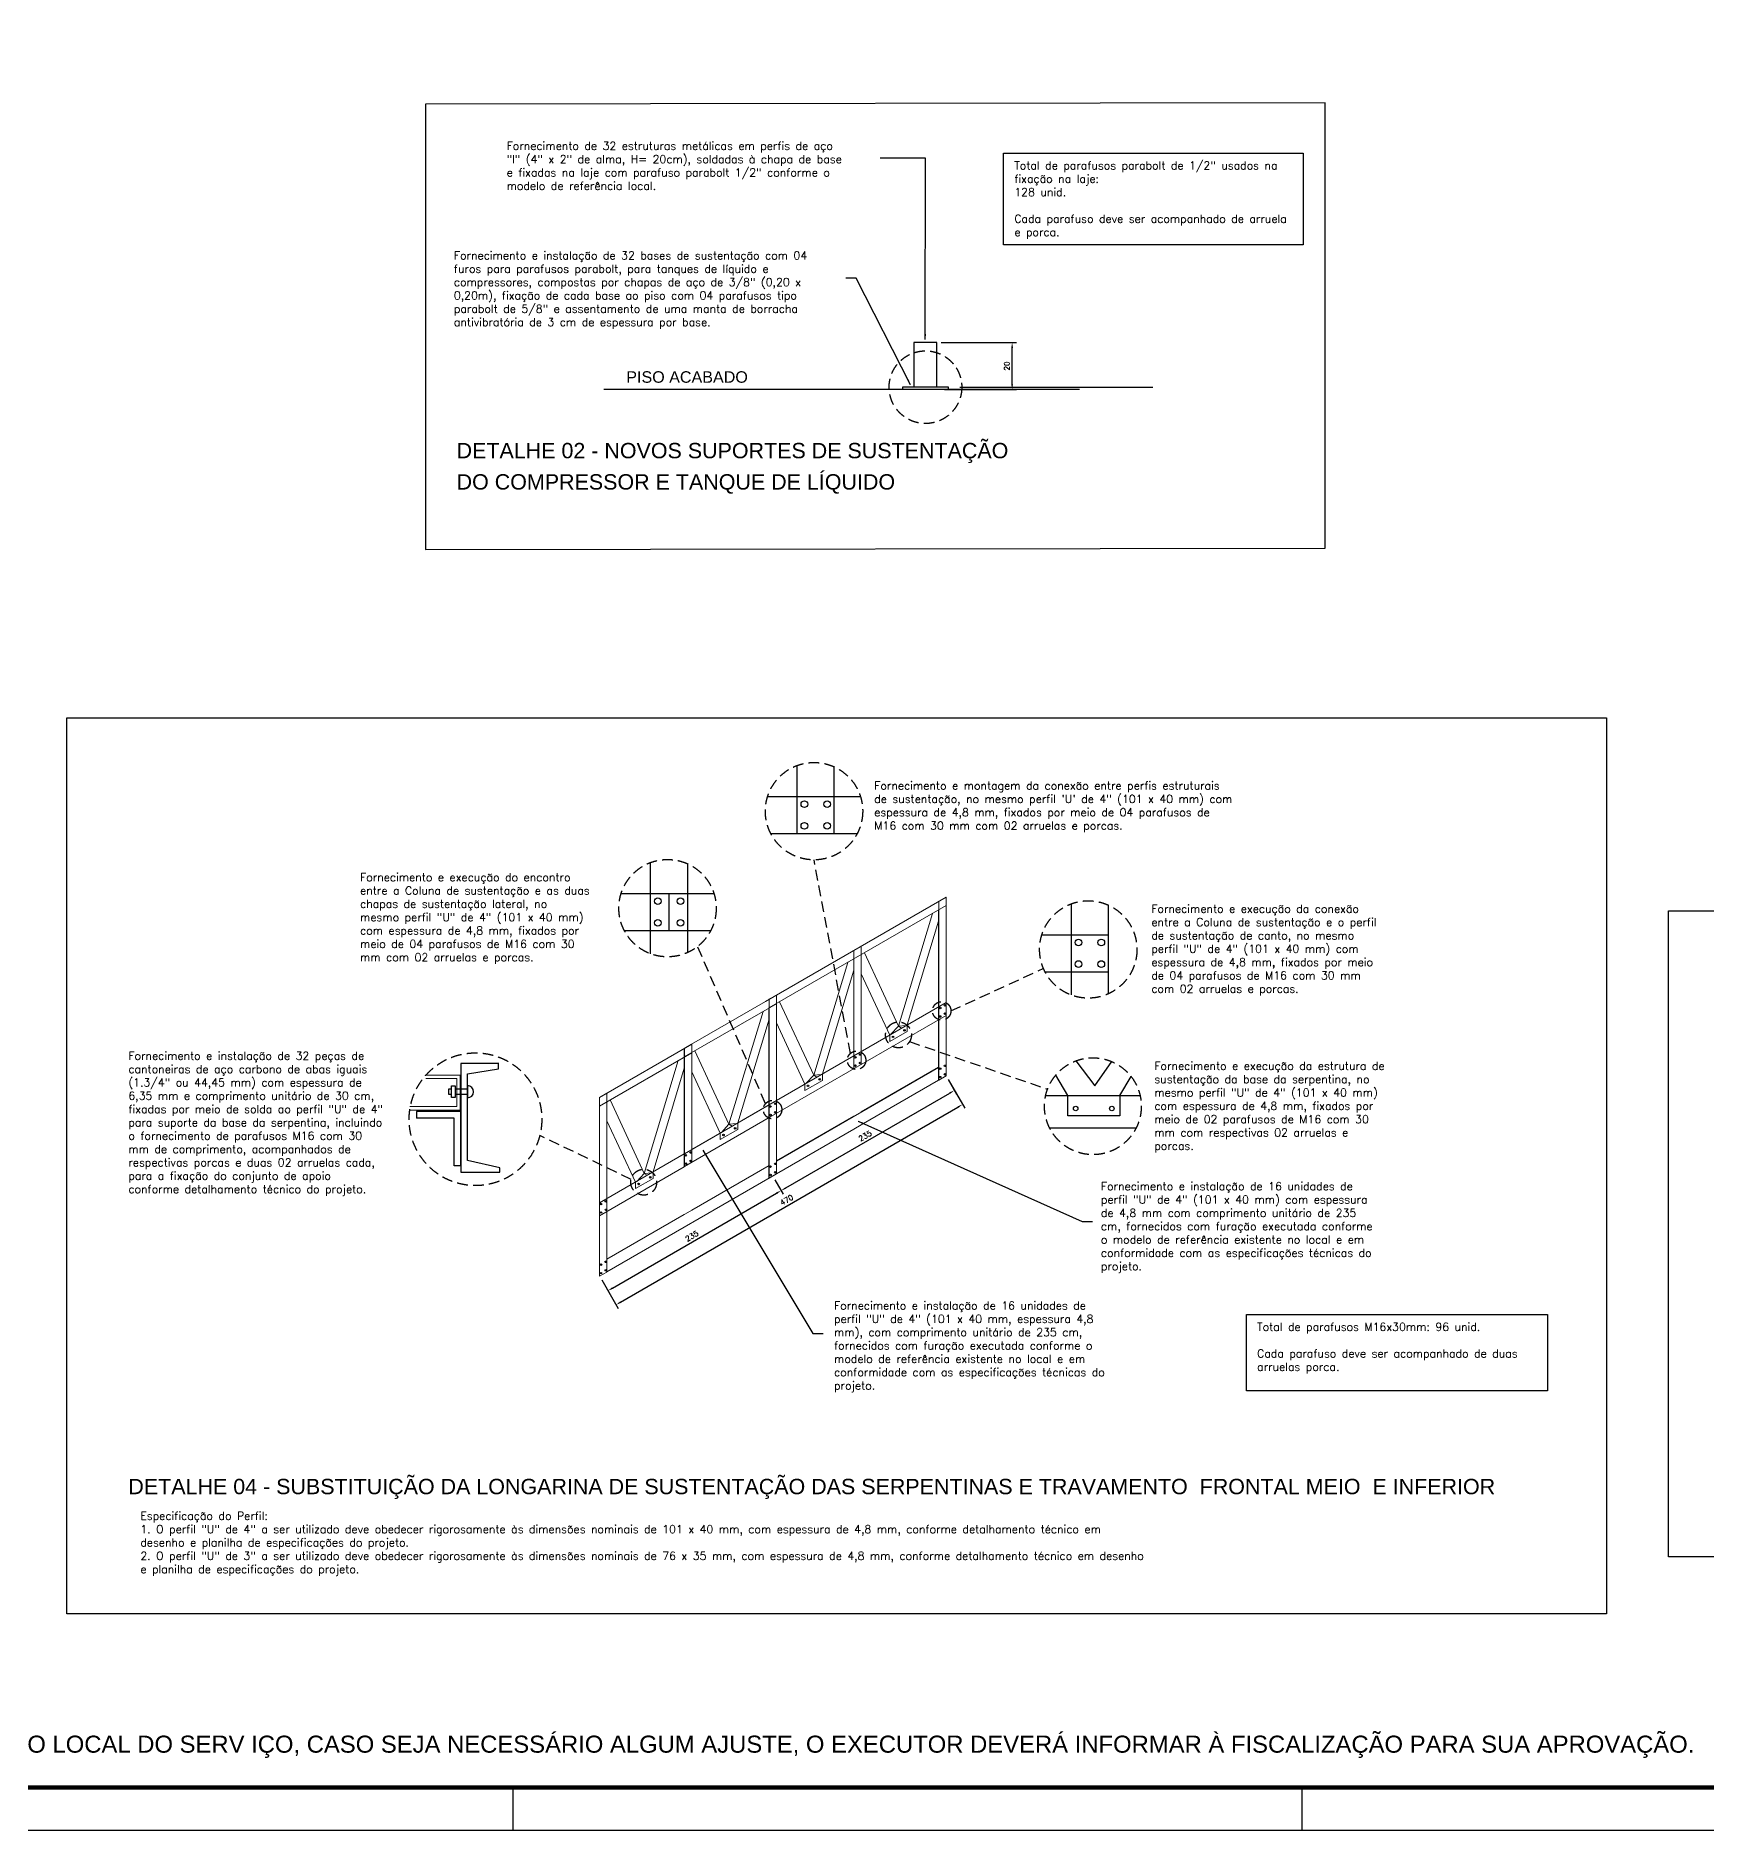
# Model space of a CAD drawing. Header units: millimetres. Extents: x -312439 to 477422, y -331570 to 212570.
# Drawn here: x -151762 to -112598, y -102769 to -60719 of the extents above; entities that cross this region are included whole.
import ezdxf
from ezdxf.enums import TextEntityAlignment as Align

# ---------------------------------------------------------------- set-up
doc = ezdxf.new("R2010")
doc.units = ezdxf.units.MM
doc.linetypes.add('CONTINU', pattern=[0])
doc.linetypes.add('DASHED', pattern=[0.75, 0.5, -0.25])
doc.layers.add('0.1', color=8, linetype='Continuous', lineweight=13)
doc.layers.add('ARCONDTEXTO', color=4, linetype='Continuous')
doc.layers.add('ARQ-FOLHA', color=7, linetype='Continuous')
doc.styles.add('ROMAND', font='ROMAND.SHX')
doc.styles.add('ROMANS', font='romans.shx', dxfattribs={"height": 187.5})
doc.styles.get("Standard").update_dxf_attribs({"font": 'arial.ttf'})
doc.dimstyles.new('1-50 (MILIMETRO)', dxfattribs={"dimscale": 0, "dimtxt": 125, "dimasz": 125, "dimexe": 100, "dimexo": 100, "dimgap": 50, "dimtad": 0, "dimdec": 0, "dimzin": 0, "dimdsep": 46, "dimtxsty": 'ROMAND', "dimcen": -390, "dimclrd": 1, "dimclre": 1, "dimclrt": 3, "dimadec": 0, "dimazin": 0, "dimtfac": 1, "dimtdec": 0, "dimtix": 1, "dimtmove": 2, "dimatfit": 2, "dimfxl": 1, "dimtvp": 1, "dimtolj": 1, "dimtzin": 0, "dimarcsym": 0})

# ---------------------------------------------------------------- blocks, each defined once
blk = doc.blocks.new('*D512')
at = {"color": 1, "lineweight": -2, "transparency": 16777216}
for p, q in [((-130369, -85181), (-129983, -85849)), ((-138050, -90395), (-130142, -85825)), ((-138494, -89876), (-138108, -90544))]:
    blk.add_line(p, q, dxfattribs=at)
at = {"color": 1, "transparency": 16777216}
for points in [[(-130152, -85807), (-130131, -85843), (-130033, -85763)], [(-138060, -90377), (-138039, -90413), (-138158, -90457)]]:
    blk.add_solid(points, dxfattribs=at)
at = {"layer": 'Defpoints', "color": 0, "transparency": 16777216}
for p in [(-130419, -85095), (-130033, -85763), (-138544, -89789)]:
    blk.add_point(p, dxfattribs=at)
at = {"color": 3, "transparency": 16777216, "insert": (-134158, -88002), "char_height": 125, "attachment_point": 5, "rotation": 30.0212, "style": 'ROMAND'}
blk.add_mtext('\\A1;470', dxfattribs=at)
blk = doc.blocks.new('*D513')
at = {"color": 1, "lineweight": -2, "transparency": 16777216}
for p, q in [((-138240, -90066), (-134394, -87843)), ((-134432, -87529), (-134236, -87867)), ((-138494, -89876), (-138298, -90215))]:
    blk.add_line(p, q, dxfattribs=at)
at = {"color": 1, "transparency": 16777216}
for points in [[(-134405, -87825), (-134384, -87861), (-134286, -87781)], [(-138250, -90048), (-138230, -90084), (-138348, -90128)]]:
    blk.add_solid(points, dxfattribs=at)
at = {"layer": 'Defpoints', "color": 0, "transparency": 16777216}
for p in [(-134482, -87442), (-134286, -87781), (-138544, -89789)]:
    blk.add_point(p, dxfattribs=at)
at = {"color": 3, "transparency": 16777216, "insert": (-136380, -88846), "char_height": 125, "attachment_point": 5, "rotation": 30.0212, "style": 'ROMAND'}
blk.add_mtext('\\A1;235', dxfattribs=at)
blk = doc.blocks.new('*D514')
at = {"color": 1, "lineweight": -2, "transparency": 16777216}
for p, q in [((-130369, -85181), (-130174, -85520)), ((-134178, -87718), (-130332, -85496)), ((-134432, -87529), (-134236, -87867))]:
    blk.add_line(p, q, dxfattribs=at)
at = {"color": 1, "transparency": 16777216}
for points in [[(-130342, -85478), (-130322, -85514), (-130224, -85433)], [(-134188, -87700), (-134167, -87736), (-134286, -87781)]]:
    blk.add_solid(points, dxfattribs=at)
at = {"layer": 'Defpoints', "color": 0, "transparency": 16777216}
for p in [(-130419, -85095), (-130224, -85433), (-134482, -87442)]:
    blk.add_point(p, dxfattribs=at)
at = {"color": 3, "transparency": 16777216, "insert": (-132317, -86499), "char_height": 125, "attachment_point": 5, "rotation": 30.0212, "style": 'ROMAND'}
blk.add_mtext('\\A1;235', dxfattribs=at)
blk = doc.blocks.new('FOLHA A0')
at = {"layer": 'ARQ-FOLHA'}
for p, q in [((449, -841), (449, -831)), ((634, -841), (634, -831))]:
    blk.add_line(p, q, dxfattribs=at)
at = {"layer": 'ARQ-FOLHA', "const_width": 1}
blk.add_lwpolyline([(1179, -10), (25, -10), (25, -831), (1179, -831), (1179, -10)], dxfattribs=at)
at = {"layer": 'ARQ-FOLHA'}
blk.add_lwpolyline([(0, -841), (1189, -841)], dxfattribs=at)
blk = doc.blocks.new('*D520')
at = {"color": 1, "lineweight": -2, "transparency": 16777216}
for p, q in [((-130533, -67905), (-128770, -67905)), ((-128870, -68882), (-128870, -68030)), ((-130453, -69007), (-128770, -69007))]:
    blk.add_line(p, q, dxfattribs=at)
at = {"color": 1, "transparency": 16777216}
for points in [[(-128891, -68030), (-128849, -68030), (-128870, -67905)], [(-128891, -68882), (-128849, -68882), (-128870, -69007)]]:
    blk.add_solid(points, dxfattribs=at)
at = {"layer": 'Defpoints', "color": 0, "transparency": 16777216}
for p in [(-130633, -67905), (-128870, -67905), (-130553, -69007)]:
    blk.add_point(p, dxfattribs=at)
at = {"color": 3, "transparency": 16777216, "insert": (-128995, -68456), "char_height": 125, "attachment_point": 5, "rotation": 90, "style": 'ROMAND'}
blk.add_mtext('\\A1;20', dxfattribs=at)

msp = doc.modelspace()

# ---------------------------------------------------------------- linework, layer by layer
for p, q in [((-130632.822, -67905.145), (-131172.822, -67905.145)), ((-141795.083, -85930.36), (-142837.905, -85930.36)), ((-142837.905, -85930.36), (-142837.905, -86086.525)), ((-141951.248, -86086.525), (-142837.905, -86086.525)), ((-141951.248, -87202.807), (-141951.248, -86086.525)), ((-141795.083, -87202.807), (-141795.083, -85930.36)), ((-141795.083, -87202.807), (-141951.248, -87202.807))]:
    msp.add_line(p, q)
at = {"color": 3}
for p, q in [((-133920.127, -77821.901), (-133920.127, -79412.266)), ((-133050.618, -77846.84), (-133050.618, -79412.266)), ((-134602.935, -78542.757), (-132428.301, -78542.757)), ((-134529.576, -79412.266), (-132501.66, -79412.266)), ((-137355.093, -80095.104), (-137355.093, -82229.044)), ((-136485.584, -80120.043), (-136485.584, -82204.105)), ((-138037.9, -80815.96), (-135863.267, -80815.96)), ((-136920.339, -80815.96), (-136920.339, -81685.469)), ((-127489.786, -81062.937), (-127489.786, -83196.877)), ((-126620.277, -81087.876), (-126620.277, -83171.938)), ((-137964.541, -81685.469), (-135936.626, -81685.469)), ((-128172.594, -81783.793), (-126620.277, -81783.793)), ((-128099.235, -82653.302), (-126620.277, -82653.302)), ((-127380.104, -84742.747), (-126933.619, -85326.945)), ((-126933.619, -85326.945), (-126534.038, -84758.883)), ((-127563.267, -85555.491), (-127846.565, -85074.18)), ((-126347.394, -85555.491), (-126080.149, -85108.381)), ((-128084.67, -85555.491), (-125869.637, -85555.491)), ((-127994.744, -86306.596), (-125959.563, -86306.596))]:
    msp.add_line(p, q, dxfattribs=at)
at = {"color": 8, "linetype": 'DASHED', "ltscale": 500}
for p, q in [((-132660.336, -84564.373), (-133515.618, -80029.946)), ((-134652.528, -85743.954), (-136245.73, -82059.423)), ((-130305.581, -83568.618), (-128125.343, -82567.198)), ((-131275.596, -84288.735), (-128039.725, -85404.822)), ((-137804.481, -87517.423), (-139945.823, -86488.696))]:
    msp.add_line(p, q, dxfattribs=at)
at = {"color": 3, "linetype": 'Continuous', "lineweight": 0, "extrusion": (-1.11022e-16, 0.816497, 0.57735)}
for p, q in [((-130417.697, -80901.929), (-134656.629, -83349.277)), ((-130419.429, -81102.929), (-134571.759, -83500.277)), ((-130419.429, -80900.929), (-130680.969, -81051.929)), ((-130594.366, -81001.929), (-130592.634, -81002.929)), ((-130592.634, -81002.929), (-130592.634, -85194.743)), ((-130421.161, -80901.929), (-130419.429, -80902.929)), ((-130417.697, -80901.929), (-130419.429, -80900.929)), ((-130419.429, -80902.929), (-130419.429, -85094.743)), ((-130417.697, -81101.929), (-130417.697, -80901.929)), ((-131534.896, -83930.301), (-130736.089, -81285.752)), ((-130594.366, -81466.656), (-131328.567, -83897.318)), ((-130594.366, -81203.929), (-130594.366, -85193.743)), ((-132408.125, -82049.103), (-132669.665, -82200.103)), ((-132583.062, -82150.103), (-132581.33, -82151.103)), ((-132583.062, -82352.103), (-132583.062, -84927.365)), ((-132581.33, -82151.103), (-132581.33, -84922.601)), ((-132408.125, -82051.103), (-132409.857, -82050.103)), ((-132409.857, -82050.103), (-132408.125, -82051.103)), ((-132406.393, -82050.103), (-132408.125, -82049.103)), ((-132408.125, -82051.103), (-132408.125, -84822.601)), ((-132406.393, -82250.103), (-132406.393, -82050.103)), ((-132333.704, -82208.136), (-131534.896, -83930.301)), ((-133523.593, -85078.475), (-132724.785, -82433.927)), ((-132583.062, -82614.83), (-133317.264, -85045.492)), ((-132408.125, -82697.784), (-131741.226, -84135.566)), ((-134393.358, -83199.277), (-136643.594, -84498.452)), ((-134398.554, -83198.277), (-134571.759, -83298.277)), ((-134395.09, -83200.277), (-134398.554, -83198.277)), ((-134396.822, -83199.277), (-134396.822, -87391.092)), ((-134393.358, -83199.277), (-134395.09, -83198.277)), ((-134395.09, -83200.277), (-134395.09, -87392.092)), ((-134393.358, -83399.277), (-134393.358, -83199.277)), ((-134395.09, -83400.277), (-136558.723, -84649.452)), ((-135510.557, -86227.65), (-134711.75, -83583.101)), ((-134571.759, -83298.277), (-134568.295, -83300.277)), ((-134571.759, -83500.277), (-134571.759, -87490.092)), ((-134570.027, -83299.277), (-134570.027, -87491.092)), ((-134568.295, -83300.277), (-134568.295, -87492.092)), ((-130419.429, -83674.426), (-134568.295, -86069.775)), ((-130419.429, -83374.426), (-134396.822, -85670.775)), ((-133523.593, -85078.475), (-134322.4, -83356.31)), ((-130419.429, -83372.426), (-132408.125, -84520.601)), ((-134570.027, -83764.005), (-135304.228, -86194.666)), ((-134396.822, -83845.958), (-133729.922, -85283.74)), ((-131328.567, -84049.502), (-131741.226, -84287.75)), ((-131711.481, -84118.393), (-131534.896, -83930.301)), ((-131358.312, -83914.491), (-131534.896, -83930.301)), ((-131534.896, -83930.301), (-131463.065, -83971.773)), ((-131469.618, -83978.753), (-131463.065, -83971.773)), ((-131463.065, -83973.944), (-131465.167, -83976.184)), ((-131463.065, -83971.773), (-131456.511, -83971.186)), ((-131460.962, -83973.756), (-131463.065, -83973.944)), ((-131328.567, -83895.318), (-131328.567, -84049.502)), ((-130594.366, -83779.19), (-130597.626, -83777.308)), ((-130592.634, -83774.426), (-130595.894, -83772.544)), ((-136380.322, -84348.452), (-138543.956, -85597.626)), ((-136385.518, -84347.452), (-136558.723, -84447.452)), ((-136558.723, -84447.452), (-136555.259, -84449.452)), ((-136556.991, -84448.452), (-136556.991, -87225.714)), ((-136555.259, -84449.452), (-136555.259, -87218.95)), ((-136382.054, -84349.452), (-136385.518, -84347.452)), ((-136383.786, -84348.452), (-136383.786, -87119.95)), ((-136380.322, -84348.452), (-136382.054, -84347.452)), ((-136382.054, -84349.452), (-136382.054, -87118.95)), ((-136380.322, -84548.452), (-136380.322, -84348.452)), ((-135510.557, -86227.65), (-136309.365, -84505.485)), ((-131741.226, -84133.566), (-131741.226, -84287.75)), ((-136382.054, -84549.452), (-138545.688, -85798.626)), ((-137497.522, -87376.824), (-136698.714, -84732.276)), ((-136556.991, -84913.179), (-137291.192, -87343.841)), ((-136558.723, -84649.452), (-136558.723, -87224.714)), ((-132583.062, -84621.601), (-134396.822, -85668.775)), ((-130594.366, -84893.743), (-134396.822, -87089.092)), ((-134396.822, -84905.817), (-134395.09, -84906.817)), ((-132583.062, -84927.365), (-132586.322, -84925.483)), ((-130594.366, -84891.743), (-132408.125, -85938.917)), ((-136383.786, -84995.133), (-135716.886, -86432.915)), ((-134396.822, -85108.56), (-134395.09, -85109.56)), ((-134396.822, -85292.743), (-134395.09, -85293.743)), ((-134396.822, -85294.743), (-134395.09, -85295.743)), ((-133317.264, -85197.676), (-133729.922, -85435.925)), ((-133729.922, -85281.74), (-133729.922, -85435.925)), ((-133700.177, -85266.567), (-133523.593, -85078.475)), ((-133347.008, -85062.665), (-133523.593, -85078.475)), ((-133523.593, -85078.475), (-133451.761, -85119.947)), ((-133458.315, -85126.928), (-133451.761, -85119.947)), ((-133451.761, -85122.119), (-133453.864, -85124.358)), ((-133451.761, -85119.947), (-133445.208, -85119.361)), ((-133449.659, -85121.93), (-133451.761, -85122.119)), ((-133317.264, -85043.492), (-133317.264, -85197.676)), ((-130594.366, -85193.743), (-132408.125, -86240.917)), ((-130592.634, -85194.743), (-130595.894, -85192.861)), ((-130419.429, -85094.743), (-130592.634, -85194.743)), ((-138372.483, -85496.626), (-138545.688, -85596.626)), ((-138545.688, -85596.626), (-138543.956, -85597.626)), ((-138543.956, -85597.626), (-138543.956, -89789.441)), ((-138370.751, -85497.626), (-138372.483, -85496.626)), ((-138370.751, -85497.626), (-138370.751, -89689.441)), ((-137497.522, -87376.824), (-138296.329, -85654.659)), ((-134396.822, -85672.775), (-136555.259, -86918.95)), ((-134570.027, -85770.775), (-136383.786, -86817.95)), ((-138545.688, -85798.626), (-138545.688, -89788.441)), ((-138370.751, -86144.307), (-137703.851, -87582.089)), ((-134568.295, -86071.775), (-136555.259, -87218.95)), ((-135300.337, -86192.42), (-135300.337, -86346.604)), ((-134570.027, -86076.539), (-134573.287, -86074.657)), ((-132583.062, -86039.917), (-134396.822, -87087.092)), ((-135300.337, -86346.604), (-135712.996, -86584.853)), ((-135712.996, -86430.669), (-135712.996, -86584.853)), ((-135687.142, -86415.742), (-135510.557, -86227.65)), ((-135333.973, -86211.84), (-135510.557, -86227.65)), ((-135510.557, -86227.65), (-135438.726, -86269.122)), ((-135445.279, -86276.102), (-135438.726, -86269.122)), ((-135438.726, -86271.293), (-135440.828, -86273.533)), ((-135438.726, -86269.122), (-135432.172, -86268.535)), ((-135436.623, -86271.105), (-135438.726, -86271.293)), ((-132583.062, -86341.917), (-134396.822, -87389.092)), ((-132581.33, -86342.917), (-132583.062, -86341.917)), ((-132408.125, -86242.917), (-132581.33, -86342.917)), ((-132408.125, -86240.917), (-132408.125, -86242.917)), ((-132408.125, -86240.917), (-132408.125, -86242.917)), ((-136556.991, -86919.95), (-138543.956, -88067.124)), ((-136556.991, -86921.95), (-138543.956, -88069.124)), ((-134396.822, -86827.387), (-134395.09, -86828.387)), ((-136556.991, -87221.95), (-138543.956, -88369.124)), ((-134396.822, -87391.092), (-138370.751, -89685.441)), ((-137674.106, -87564.916), (-137497.522, -87376.824)), ((-137320.937, -87361.014), (-137497.522, -87376.824)), ((-137497.522, -87376.824), (-137425.69, -87418.296)), ((-137432.243, -87425.277), (-137425.69, -87418.296)), ((-137425.69, -87420.467), (-137427.793, -87422.707)), ((-137425.69, -87418.296), (-137419.137, -87417.71)), ((-137423.587, -87420.279), (-137425.69, -87420.467)), ((-137291.192, -87341.841), (-137291.192, -87496.025)), ((-136556.991, -87225.714), (-136560.251, -87223.832)), ((-134570.027, -87189.092), (-136383.786, -88236.266)), ((-134568.295, -87190.092), (-136383.786, -88238.266)), ((-134395.09, -87392.092), (-134568.295, -87492.092)), ((-137291.192, -87496.025), (-137703.851, -87734.274)), ((-137703.851, -87580.089), (-137703.851, -87734.274)), ((-134568.295, -87492.092), (-134575.019, -87488.21)), ((-136383.786, -88240.266), (-138370.751, -89387.441)), ((-138543.956, -88369.124), (-138547.215, -88367.242)), ((-136556.991, -88338.266), (-138370.751, -89385.441)), ((-136556.991, -88640.266), (-138370.751, -89687.441)), ((-138543.956, -89789.441), (-138548.947, -89786.559)), ((-138370.751, -89689.441), (-138543.956, -89789.441))]:
    msp.add_line(p, q, dxfattribs=at)
at = {"color": 1}
for p, q in [((-140906.146, -84804.746), (-141795.083, -84804.746)), ((-141795.083, -84804.746), (-141795.083, -87349.64)), ((-141638.919, -85044.83), (-140912.152, -84924.788)), ((-140912.152, -84924.788), (-140912.152, -84804.746)), ((-141638.919, -87079.545), (-141638.919, -85044.83)), ((-141795.083, -87349.64), (-140882.121, -87349.64)), ((-140882.121, -87247.604), (-141638.919, -87079.545)), ((-140882.121, -87349.64), (-140882.121, -87247.604))]:
    msp.add_line(p, q, dxfattribs=at)
at = {"color": 3, "linetype": 'Continuous', "lineweight": 0}
for p, q in [((-141811.409, -85074.176), (-142614.954, -85074.176)), ((-141894.566, -85157.333), (-142614.954, -85157.333)), ((-141894.566, -85813.958), (-141894.566, -85157.333)), ((-141811.409, -85897.116), (-141811.409, -85074.176)), ((-141894.566, -85813.958), (-142994.571, -85813.958)), ((-141811.409, -85897.116), (-142994.571, -85897.116))]:
    msp.add_line(p, q, dxfattribs=at)
at = {"color": 5}
msp.add_line((-141638.919, -85321.855), (-141638.919, -85605.71), dxfattribs=at)
at = {"color": 7}
for points in [[(-142627.832, -72758.041), (-121532.522, -72725.273), (-121532.522, -62284.769), (-142627.832, -62317.537)], [(-129069.078, -63468.168), (-122049.166, -63468.168), (-122049.166, -65616.899), (-129069.078, -65616.899)], [(-151032.927, -76699.583), (-114933.933, -76699.583), (-114933.933, -97702.449), (-151032.927, -97702.449)], [(-113483.264, -81221.478), (-86883.249, -81221.478), (-86883.249, -96365.143), (-113483.264, -96365.143)], [(-123372.404, -90684.756), (-116317.128, -90684.756), (-116317.128, -92471.363), (-123372.404, -92471.363)]]:
    msp.add_lwpolyline(points, close=True, dxfattribs=at)
at = {"color": 5}
msp.add_lwpolyline([(-142018.993, -85327.763), (-141926.115, -85327.763), (-141926.115, -85599.801), (-142018.993, -85599.801)], close=True, dxfattribs=at)
for points in [[(-142018.993, -85404.764), (-142089.537, -85404.764), (-142089.537, -85522.801), (-142018.993, -85522.801)], [(-141638.919, -85404.764), (-141926.115, -85404.764)], [(-141926.115, -85522.801), (-141638.919, -85522.801)]]:
    msp.add_lwpolyline(points, dxfattribs=at)
at = {"color": 3}
msp.add_lwpolyline([(-126347.394, -85555.491), (-126347.394, -86032.819), (-127563.267, -86032.819), (-127563.267, -85555.491)], dxfattribs=at)
at = {"color": 8, "linetype": 'DASHED', "ltscale": 500}
for centre, radius in [((-130902.822, -68952.535), 851.352), ((-133515.618, -78888.871), 1141.075), ((-136950.583, -81162.074), 1141.075), ((-127085.277, -82129.907), 1141.075), ((-130521.502, -83568.618), 215.921), ((-131534.785, -84131.257), 303.279), ((-132517.603, -84726.389), 215.921), ((-141453.878, -86108.801), 1555.168), ((-126977.153, -85803.83), 1135.018), ((-134487.319, -85882.979), 215.921), ((-137508.662, -87584.277), 303.279)]:
    msp.add_circle(centre, radius, dxfattribs=at)
for centre, radius in [((-133742.601, -78725.596), 78.21), ((-133209.42, -78725.596), 78.21), ((-133742.601, -79230.795), 78.21), ((-133209.42, -79230.795), 78.21), ((-137177.567, -80998.799), 78.21), ((-136644.385, -80998.799), 78.21), ((-137177.567, -81503.998), 78.21), ((-136644.385, -81503.998), 78.21), ((-127312.26, -81966.632), 78.21), ((-126779.079, -81966.632), 78.21), ((-127312.26, -82471.831), 78.21), ((-126779.079, -82471.831), 78.21), ((-130558.692, -83502.348), 18.076), ((-130446.05, -83437.314), 18.076), ((-130444.318, -83636.089), 18.076), ((-131393.613, -84023.408), 18.076), ((-130556.96, -83701.122), 18.076), ((-131666.139, -84178.739), 18.076), ((-132547.388, -84656.286), 18.076), ((-132545.656, -84855.061), 18.076), ((-132434.747, -84591.252), 18.076), ((-132433.015, -84790.027), 18.076), ((-130558.692, -84922.664), 18.076), ((-130446.05, -84857.631), 18.076), ((-133654.835, -85326.914), 18.076), ((-133382.309, -85171.583), 18.076), ((-130556.96, -85121.439), 18.076), ((-130444.318, -85056.405), 18.076), ((-134425.175, -85746.191), 18.076), ((-134537.817, -85811.225), 18.076), ((-134536.085, -86009.999), 18.076), ((-134423.443, -85944.966), 18.076), ((-127379.749, -85858.42), 52.14), ((-126531.864, -85858.42), 52.14), ((-135637.909, -86475.842), 18.076), ((-135365.383, -86320.511), 18.076), ((-136523.049, -86953.635), 18.076), ((-136410.408, -86888.601), 18.076), ((-137356.238, -87469.931), 18.076), ((-136521.317, -87152.41), 18.076), ((-136408.676, -87087.376), 18.076), ((-134537.817, -87218.013), 18.076), ((-134536.085, -87416.788), 18.076), ((-134425.175, -87152.979), 18.076), ((-134423.443, -87351.754), 18.076), ((-137628.764, -87625.263), 18.076), ((-138510.014, -88097.045), 18.076), ((-138508.282, -88295.82), 18.076), ((-138397.372, -88032.012), 18.076), ((-138395.64, -88230.786), 18.076), ((-138511.746, -89516.362), 18.076), ((-138399.104, -89451.328), 18.076), ((-138510.014, -89715.137), 18.076), ((-138397.372, -89650.103), 18.076)]:
    msp.add_circle(centre, radius)
at = {"color": 5}
msp.add_arc((-141638.919, -85463.782), 141.927, 270, 90, dxfattribs=at)
at = {"layer": '0.1', "color": 7, "linetype": 'CONTINU', "lineweight": -2}
for p, q in [((-131172.822, -67905.145), (-131172.822, -68952.535)), ((-130632.822, -67905.145), (-131172.822, -67905.145)), ((-130632.822, -68952.535), (-130632.822, -67905.145)), ((-130362.822, -68952.535), (-131442.822, -68952.535)), ((-131442.822, -68952.535), (-131442.822, -69006.535)), ((-130362.822, -69006.535), (-130362.822, -68952.535)), ((-127289.414, -69006.535), (-138443.942, -69006.535))]:
    msp.add_line(p, q, dxfattribs=at)
at = {"layer": '0.1', "color": 8, "linetype": 'CONTINU', "lineweight": -2}
msp.add_line((-130092.822, -68952.535), (-125572.785, -68952.535), dxfattribs=at)

# ---------------------------------------------------------------- block references
at = {"layer": 'ARQ-FOLHA', "xscale": 100, "yscale": 100, "zscale": 100}
msp.add_blockref('FOLHA A0', (-185471.876, -18669.027), dxfattribs=at)

# ---------------------------------------------------------------- texts
at = {"layer": '0.1', "color": 7, "text_generation_flag": 6}
msp.add_text('PISO ACABADO', height=270, rotation=180, dxfattribs=at).set_placement((-137917.654, -68848.639))
at = {"layer": '0.1', "color": 7}
for s, p in [('DETALHE 02 - NOVOS SUPORTES DE SUSTENTAÇÃO', (-141896.506, -70618.348)), ('DO COMPRESSOR E TANQUE DE LÍQUIDO', (-141896.506, -71351.408)), ('DETALHE 04 - SUBSTITUIÇÃO DA LONGARINA DE SUSTENTAÇÃO DAS SERPENTINAS E TRAVAMENTO  FRONTAL MEIO  E INFERIOR', (-149592.707, -94896.66))]:
    msp.add_text(s, height=360, dxfattribs=at).set_placement(p)
msp.add_text('*OBSERVAÇÃO IMPORTANTE: TODAS AS MEDIDAS E COTAS DEVERÃO SER CONFERIDAS PELO EXECUTOR, NO LOCAL DO SERV IÇO, CASO SEJA NECESSÁRIO ALGUM AJUSTE, O EXECUTOR DEVERÁ INFORMAR À FISCALIZAÇÃO PARA SUA APROVAÇÃO.', height=400, dxfattribs=at).set_placement((-147428.526, -100754.487), align=Align.MIDDLE_CENTER)
at = {"layer": 'ARCONDTEXTO', "color": 7, "linetype": 'Continuous', "lineweight": -3, "char_height": 187.5, "attachment_point": 3, "style": 'ROMANS'}
for s, width, heights, insert in [('\\A1;\\pxql;Fornecimento de 32 estruturas metálicas em perfis de aço "I" (4" x 2" de alma, H= 20cm), soldadas à chapa de base e fixadas na laje com parafuso parabolt 1/2" conforme o modelo de referência local.', 8705.49652, [0], (-132017.65, -63201.608, 14402.798)), ('\\A1;\\pxql;Total de parafusos parabolt de 1/2" usados na fixação na laje:\\P128 unid.\\P\\PCada parafuso deve ser acompanhado de arruela e porca.', 6943.93198, [0], (-121875.164, -63660.292, 14402.798)), ('\\pxql;Fornecimento e instalação de 32 bases de sustentação com 04 furos para parafusos parabolt, para tanques de líquido e compressores, compostas por chapas de aço de 3/8" (0,20 x 0,20m), fixação de cada base ao piso com 04 parafusos tipo parabolt de 5/8" e assentamento de uma manta de borracha antivibratória de 3 cm de espessura por base.', 9193.97779, [0], (-132766.068, -65770.44, 14402.798)), ('\\pxql;Fornecimento e montagem da conexão entre perfis estruturais de sustentação, no mesmo perfil \'U\' de 4" (101 x 40 mm) com espessura de 4,8 mm, fixados por meio de 04 parafusos de M16 com 30 mm com 02 arruelas e porcas.', 9193.97779, [0], (-122909.777, -78196.937, 14402.798)), ('\\pxql;Fornecimento e execução do encontro entre a Coluna de sustentação e as duas chapas de sustentação lateral, no mesmo perfil "U" de 4" (101 x 40 mm) com espessura de 4,8 mm, fixados por meio de 04 parafusos de M16 com 30 mm com 02 arruelas e porcas.', 5884.92121, [0], (-138274.806, -80343.855, 14402.798)), ('\\pxql;Fornecimento e execução da conexão entre a Coluna de sustentação e o perfil de sustentação de canto, no mesmo perfil "U" de 4" (101 x 40 mm) com espessura de 4,8 mm, fixados por meio de 04 parafusos de M16 com 30 mm com 02 arruelas e porcas.', 5955.6987, [0], (-119651.214, -81081.214, 14402.798)), ('\\pxql;Fornecimento e instalação de 32 peças de cantoneiras de aço carbono de abas iguais (1.3/4" ou 44,45 mm) com espessura de 6,35 mm e comprimento unitário de 30 cm, fixadas por meio de solda ao perfil "U" de 4" para suporte da base da serpentina, incluindo o fornecimento de parafusos M16 com 30 mm de comprimento, acompanhados de respectivas porcas e duas 02 arruelas cada, para a fixação do conjunto de apoio conforme detalhamento técnico do projeto.', 6550.69699, [0], (-143042.055, -84526.392, 14402.798)), ('\\pxql;Fornecimento e execução da estrutura de sustentação da base da serpentina, no mesmo perfil "U" de 4" (101 x 40 mm) com espessura de 4,8 mm, fixados por meio de 02 parafusos de M16 com 30 mm com respectivas 02 arruelas e porcas.', 5960.65497, [2292.048], (-119575.581, -84764.136, 14402.798)), ('\\pxql;Fornecimento e instalação de 16 unidades de perfil "U" de 4" (101 x 40 mm) com espessura de 4,8 mm com comprimento unitário de 235 cm, fornecidos com furação executada conforme o modelo de referência existente no local e em conformidade com as especificações técnicas do projeto.', 6917.96481, [0], (-119870.736, -87585.069, 14402.798)), ('\\pxql;Fornecimento e instalação de 16 unidades de perfil "U" de 4" (101 x 40 mm, espessura 4,8 mm), com comprimento unitário de 235 cm, fornecidos com furação executada conforme o modelo de referência existente no local e em conformidade com as especificações técnicas do projeto.', 6917.96481, [0], (-126128.248, -90382.139, 14402.798)), ('\\A1;\\pxql;Total de parafusos M16x30mm: 96 unid.\\P\\PCada parafuso deve ser acompanhado de duas arruelas porca.', 6943.93198, [0], (-116181.387, -90880.047)), ('\\pxql;Especificação do Perfil:^J1. O perfil "U" de 4" a ser utilizado deve obedecer rigorosamente às dimensões nominais de 101 x 40 mm, com espessura de 4,8 mm, conforme detalhamento técnico em desenho e planilha de especificações do projeto.\\P2. O perfil "U" de 3" a ser utilizado deve obedecer rigorosamente às dimensões nominais de 76 x 35 mm, com espessura de 4,8 mm, conforme detalhamento técnico em desenho e planilha de especificações do projeto.', 25542.19951, [0], (-123769.982, -95309.798, 14402.798))]:
    msp.add_mtext_dynamic_manual_height_columns(s, width=width, gutter_width=18.75, heights=heights, dxfattribs=dict(at, insert=insert))

# ---------------------------------------------------------------- dimensions: what is measured, and where the dimension line sits
dim = msp.add_linear_dim(base=(-128870.131, -67905.145), p1=(-130552.551, -69006.535), p2=(-130632.822, -67905.145), angle=90, text='20', dimstyle='1-50 (MILIMETRO)', override={"dimscale": 1})
dim.commit()
dim.dimension.update_dxf_attribs({"geometry": '*D520', "text_midpoint": (-128995.131, -68455.84)})
for p1, p2, distance, text, picture, middle in [((-138543.956, -89789.441), (-130419.429, -85094.743), -771.411, '470', '*D512', (-134158.28, -88001.781)), ((-134481.692, -87442.092), (-130419.429, -85094.743), -391.195, '235', '*D514', (-132317.378, -86498.9)), ((-138543.956, -89789.441), (-134481.692, -87442.092), -391.195, '235', '*D513', (-136379.641, -88846.249))]:
    dim = msp.add_aligned_dim(p1=p1, p2=p2, distance=distance, text=text, dimstyle='1-50 (MILIMETRO)', override={"dimscale": 1})
    dim.commit()
    dim.dimension.update_dxf_attribs({"geometry": picture, "text_midpoint": middle})

# ---------------------------------------------------------------- leaders
for points in [[(-130907.513, -67830.817), (-130898.11, -63581.774), (-131966.411, -63581.774)], [(-131252.899, -68897.974), (-132526.604, -66394.749), (-132768.957, -66394.749)], [(-132483.264, -86153.025), (-127227.041, -88508.83), (-126984.687, -88508.83)], [(-136121.862, -86830.631), (-133543.23, -91129.985), (-133300.877, -91129.985)]]:
    msp.add_leader(points, dimstyle='1-50 (MILIMETRO)', override={"dimscale": 1, "dimfxl": 2})

doc.saveas('drawing.dxf')
